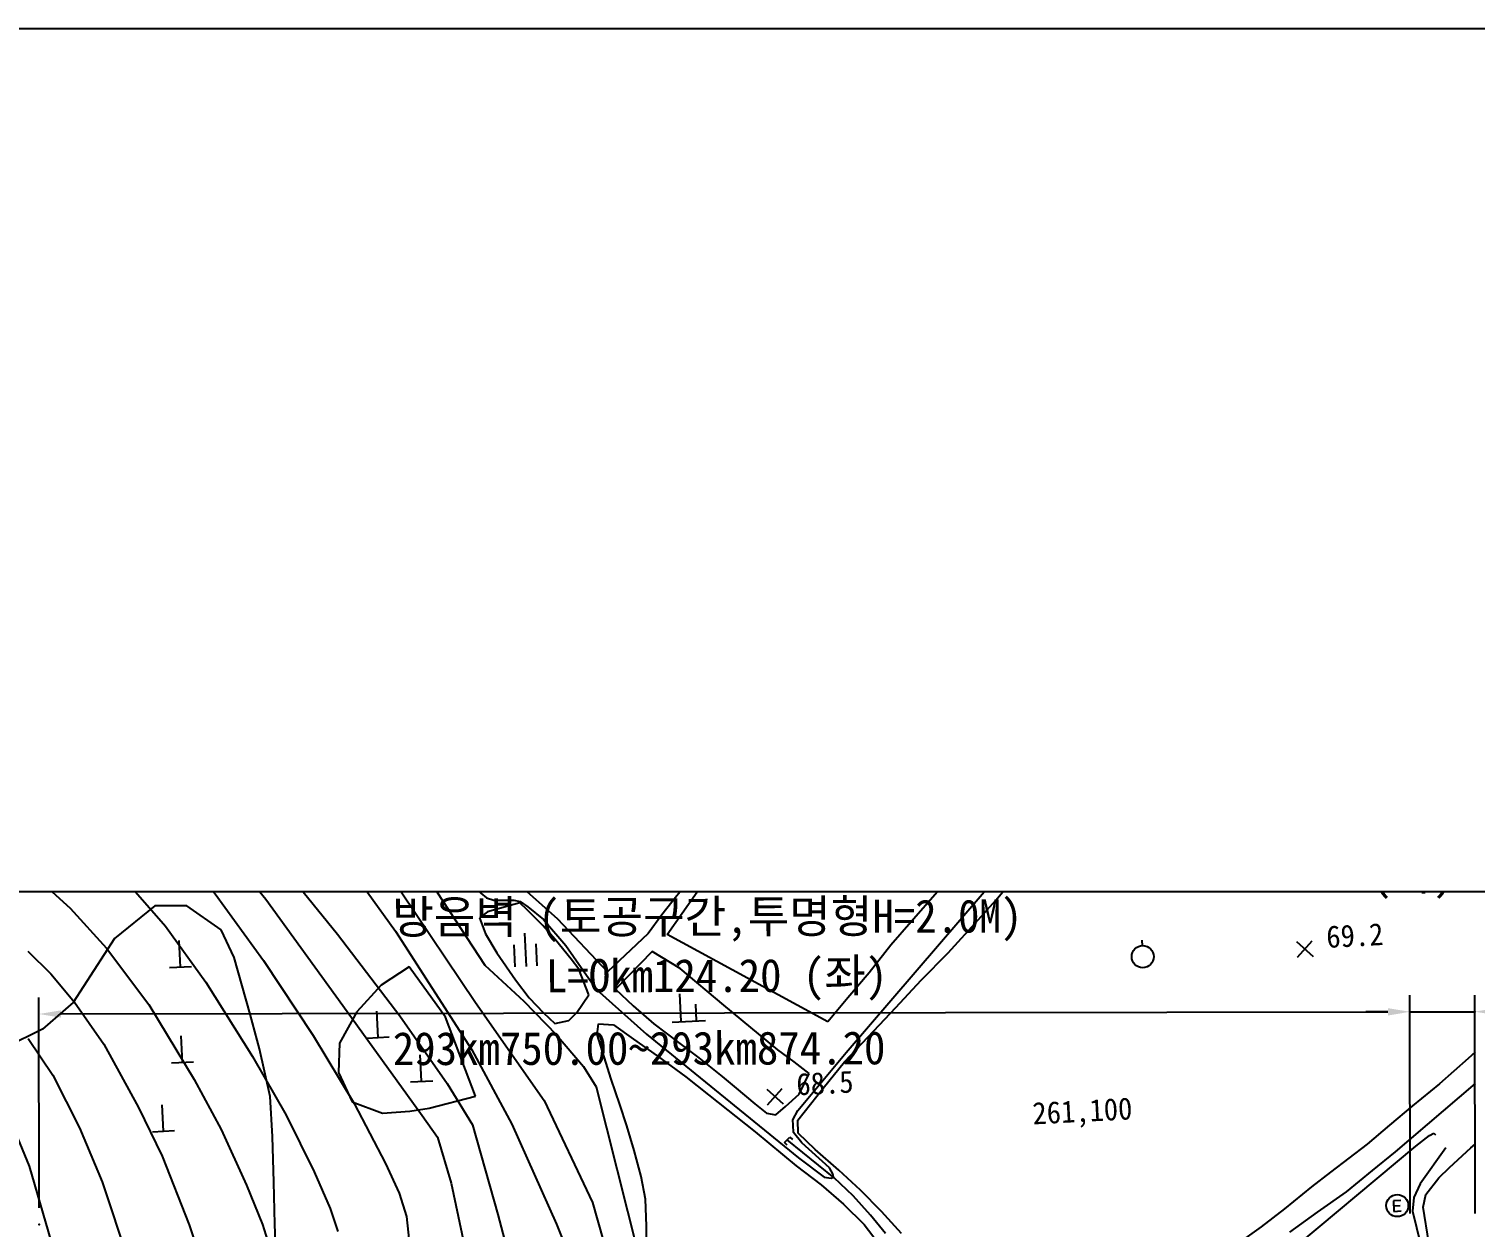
# Model space of a CAD drawing. Header units: millimetres. Extents: x 10470 to 11266, y 1103 to 1809.
# Drawn here: x 10705.1 to 10836, y 1510.6 to 1619.1 of the extents above; entities that cross this region are included whole.
import ezdxf
from ezdxf.xclip import XClip

# ---------------------------------------------------------------- set-up
doc = ezdxf.new("R2010")
doc.units = ezdxf.units.MM
doc.header["$LTSCALE"] = 10
doc.header["$MEASUREMENT"] = 0
doc.header["$XCLIPFRAME"] = 2
doc.layers.add('TX-PAPR', color=2, linetype='Continuous', plot=False)
doc.layers.add('TZ-BASE', color=253, linetype='Continuous')
doc.styles.add('HANA', font='GulimChe.ttf')

# ---------------------------------------------------------------- blocks, each defined once
blk = doc.blocks.new('JD-DHFDCHG54DXG3XF')
at = {"layer": 'TZ-BASE'}
for p, q in [((223.06, 60.43, 69), (249.11, 90.83, 69)), ((161.85, 85.12, 74), (170.54, 74.31, 74)), ((181.64, 81.68, 70), (190.37, 68.34, 70)), ((169.7, 80.27, 73), (177.01, 71.16, 73)), ((176.05, 80.07, 72), (182.27, 71.42, 72)), ((161.94, 79.73, 75), (165.96, 74.8, 75)), ((180.68, 78.16, 71), (189.5, 64.96, 71)), ((206.86, 71.14, 68.68), (211.97, 78.37, 68.68)), ((236.61, 74.24, 69.18), (239.27, 77.41, 69.18)), ((149.62, 76.45, 77), (152.82, 73.51, 77)), ((157.02, 77.01, 76), (161.44, 71.87, 76)), ((209.4, 76.73, 68.41), (207.74, 74.64, 68.41)), ((165.96, 74.8, 75), (170.31, 68.78, 75)), ((189.37, 75.67, 69), (189.99, 74.86, 69)), ((189.99, 74.86, 69), (190.5, 74.45, 69)), ((194.18, 74.99, 68.41), (192.82, 75.55, 68.41)), ((195.54, 73.79, 68.41), (194.18, 74.99, 68.41)), ((207.74, 74.64, 68.41), (206.39, 72.91, 68.41)), ((231.43, 75.11, 68.68), (228.94, 72.28, 68.68)), ((152.82, 73.51, 77), (156.12, 69.9, 77)), ((160.5, 73.71, 80.11), (156.84, 70.76, 80.11)), ((163.38, 73.72, 80.11), (160.5, 73.71, 80.11)), ((166.49, 71.55, 80.11), (163.38, 73.72, 80.11)), ((170.54, 74.31, 74), (177.51, 64.7, 74)), ((190.5, 74.45, 69), (191.17, 74.22, 69)), ((193.52, 73.98, 69.48), (190.61, 73.19, 69.48)), ((191.17, 74.22, 69), (192.98, 74.22, 69)), ((192.98, 74.22, 69), (193.56, 74.12, 69)), ((194.22, 73.34, 69.48), (193.52, 73.98, 69.48)), ((193.56, 74.12, 69), (194.25, 73.63, 69)), ((195.6, 71.95, 69.48), (194.22, 73.34, 69.48)), ((194.25, 73.63, 69), (195.68, 72.47, 69)), ((196.97, 72.5, 68.41), (195.54, 73.79, 68.41)), ((235.05, 72.48, 69.18), (236.61, 74.24, 69.18)), ((190.61, 73.19, 69.48), (189.89, 72.63, 69.48)), ((189.89, 72.63, 69.48), (190.42, 71.2, 69.48)), ((195.68, 72.47, 69), (197.7, 70.14, 69)), ((201.45, 67.74, 68.41), (196.97, 72.5, 68.41)), ((206.39, 72.91, 68.41), (205.15, 71.23, 68.41)), ((228.94, 72.28, 68.68), (227.12, 70.15, 68.68)), ((232.31, 69.48, 69.18), (235.05, 72.48, 69.18)), ((156.84, 70.76, 80.11), (153.1, 64.97, 80.11)), ((161.44, 71.87, 76), (165.09, 66.81, 76)), ((167.67, 69.04, 80.11), (166.49, 71.55, 80.11)), ((177.01, 71.16, 73), (182.66, 63.77, 73)), ((182.27, 71.42, 72), (189.17, 60.69, 72)), ((190.42, 71.2, 69.48), (191.44, 69.48, 69.48)), ((193.95, 71.24, 69.32), (194.11, 68.24, 69.32)), ((196.73, 70.68, 69.48), (195.6, 71.95, 69.48)), ((205.15, 71.23, 68.41), (201.45, 67.74, 68.41)), ((221.41, 63.23, 68.68), (206.86, 71.14, 68.68)), ((148.99, 69.61, 78), (151.06, 67.56, 78)), ((156.12, 69.9, 77), (159.94, 64.78, 77)), ((162.82, 68.18, 77.36), (162.69, 70.58, 77.36)), ((191.44, 69.48, 69.48), (193.14, 67.02, 69.48)), ((193.11, 68.19, 69.32), (193.01, 70.18, 69.32)), ((195.11, 68.29, 69.32), (195, 70.29, 69.32)), ((198.16, 68.88, 69.48), (196.73, 70.68, 69.48)), ((197.7, 70.14, 69), (200.46, 66.14, 69)), ((205.51, 69.59, 68.64), (202.19, 66.19, 68.64)), ((208.03, 68.04, 68.64), (205.51, 69.59, 68.64)), ((227.12, 70.15, 68.68), (225.16, 67.66, 68.68)), ((229.86, 66.99, 69.18), (232.31, 69.48, 69.18)), ((249.83, 70.61, 69.53), (249.86, 70.11, 69.53)), ((263.84, 70.48, 69.25), (265.33, 69.14, 69.25)), ((263.92, 69.07, 69.25), (265.25, 70.55, 69.25)), ((161.82, 68.13, 77.36), (163.82, 68.24, 77.36)), ((169.12, 63.9, 80.11), (167.67, 69.04, 80.11)), ((170.31, 68.78, 75), (174.81, 61.99, 75)), ((183.52, 68.21, 73.75), (180.98, 66.53, 73.75)), ((186.79, 63.63, 73.75), (183.52, 68.21, 73.75)), ((190.37, 68.34, 70), (193.89, 65.08, 70)), ((198.86, 67.99, 69.48), (198.16, 68.88, 69.48)), ((151.06, 67.56, 78), (153.23, 65.01, 78)), ((165.09, 66.81, 76), (169.33, 60.09, 76)), ((193.14, 67.02, 69.48), (194.38, 65.39, 69.48)), ((199.76, 65.67, 69.48), (198.86, 67.99, 69.48)), ((211.98, 64.72, 68.64), (208.03, 68.04, 68.64)), ((225.16, 67.66, 68.68), (223.23, 65.4, 68.68)), ((227.55, 64.51, 69.18), (229.86, 66.99, 69.18)), ((180.98, 66.53, 73.75), (178.76, 64.13, 73.75)), ((198.69, 64.07, 69.48), (199.76, 65.67, 69.48)), ((200.46, 66.14, 69), (205, 62.1, 69)), ((202.19, 66.19, 68.64), (203.8, 64.67, 68.64)), ((208.13, 63.24, 68.78), (208, 65.74, 68.78)), ((153.1, 64.97, 80.11), (150.32, 62.57, 80.11)), ((153.23, 65.01, 78), (155.86, 61.2, 78)), ((159.94, 64.78, 77), (164.05, 57.99, 77)), ((177.51, 64.7, 74), (184.68, 54.73, 74)), ((180.7, 61.8, 74.03), (180.58, 64.2, 74.03)), ((189.5, 64.96, 71), (195.74, 56.1, 71)), ((193.89, 65.08, 70), (196.85, 62.05, 70)), ((194.38, 65.39, 69.48), (195.66, 64.02, 69.48)), ((203.8, 64.67, 68.64), (205.65, 63.05, 68.64)), ((209.53, 63.31, 68.78), (209.45, 64.81, 68.78)), ((216.87, 60.68, 68.64), (211.98, 64.72, 68.64)), ((223.23, 65.4, 68.68), (221.41, 63.23, 68.68)), ((225.57, 62.41, 69.18), (227.55, 64.51, 69.18)), ((169.95, 60.78, 80.11), (169.12, 63.9, 80.11)), ((178.76, 64.13, 73.75), (177.2, 61.29, 73.75)), ((182.66, 63.77, 73), (186.96, 57.65, 73)), ((189.5, 56.5, 73.75), (186.79, 63.63, 73.75)), ((195.66, 64.02, 69.48), (196.69, 63.07, 69.48)), ((196.69, 63.07, 69.48), (197.97, 63.34, 69.48)), ((197.97, 63.34, 69.48), (198.69, 64.07, 69.48)), ((200.53, 62.07, 69.63), (200.65, 63.05, 69.63)), ((200.65, 63.05, 69.63), (202, 62.94, 69.63)), ((202, 62.94, 69.63), (203.83, 61.65, 69.63)), ((205.65, 63.05, 68.64), (207.88, 61.36, 68.64)), ((207.33, 63.2, 68.78), (210.32, 63.35, 68.78)), ((150.32, 62.57, 80.11), (147.04, 60.94, 80.11)), ((149.03, 61.7, 79), (151.24, 58.4, 79)), ((163, 59.55, 78.2), (162.87, 61.94, 78.2)), ((174.81, 61.99, 75), (178.52, 55.82, 75)), ((179.7, 61.75, 74.03), (181.7, 61.86, 74.03)), ((196.85, 62.05, 70), (199.3, 59.17, 70)), ((201.8, 58.02, 69.63), (200.53, 62.07, 69.63)), ((203.83, 61.65, 69.63), (205.96, 60.14, 69.63)), ((205, 62.1, 69), (218.74, 50.9, 69)), ((222.91, 59.6, 69.18), (225.57, 62.41, 69.18)), ((155.86, 61.2, 78), (159.02, 55.47, 78)), ((170.92, 56.47, 80.11), (169.95, 60.78, 80.11)), ((177.2, 61.29, 73.75), (177.1, 58.62, 73.75)), ((184.64, 57.84, 74.14), (184.51, 60.24, 74.14)), ((189.17, 60.69, 72), (192.81, 53.95, 72)), ((207.88, 61.36, 68.64), (209.73, 59.95, 68.64)), ((218.37, 59.6, 68.64), (216.87, 60.68, 68.64)), ((218.69, 55.18, 69), (223.06, 60.43, 69)), ((280, 60.48, 69.18), (279.38, 59.9, 69.18)), ((162, 59.5, 78.2), (164, 59.6, 78.2)), ((169.33, 60.09, 76), (172.38, 54.76, 76)), ((199.3, 59.17, 70), (200.45, 57.35, 70)), ((205.96, 60.14, 69.63), (208.55, 58.25, 69.63)), ((209.73, 59.95, 68.64), (211.85, 58.27, 68.64)), ((219.71, 58.53, 68.64), (218.37, 59.6, 68.64)), ((220.97, 57.22, 69.18), (222.91, 59.6, 69.18)), ((279.38, 59.9, 69.18), (276.78, 57.61, 69.18)), ((151.24, 58.4, 79), (153.68, 53.61, 79)), ((164.05, 57.99, 77), (166.49, 53.46, 77)), ((177.1, 58.62, 73.75), (178.35, 55.97, 73.75)), ((183.64, 57.79, 74.14), (185.64, 57.89, 74.14)), ((186.96, 57.65, 73), (189.24, 53.9, 73)), ((202.57, 55.74, 69.63), (201.8, 58.02, 69.63)), ((208.55, 58.25, 69.63), (210.6, 56.6, 69.63)), ((211.85, 58.27, 68.64), (213.1, 57.23, 68.64)), ((218.8, 56.66, 68.64), (219.71, 58.53, 68.64)), ((280, 57.63, 68.69), (272.75, 51.44, 68.69)), ((276.78, 57.61, 69.18), (274.32, 55.61, 69.18)), ((171.15, 52.84, 80.11), (170.92, 56.47, 80.11)), ((185.33, 55.4, 73.75), (189.5, 56.5, 73.75)), ((200.45, 57.35, 70), (204.22, 42.36, 70)), ((210.6, 56.6, 69.63), (214.82, 53.27, 69.63)), ((213.1, 57.23, 68.64), (214.79, 55.8, 68.64)), ((215.87, 57.12, 68.5), (217.35, 55.79, 68.5)), ((215.94, 55.71, 68.5), (217.28, 57.2, 68.5)), ((217.57, 55.57, 68.64), (218.8, 56.66, 68.64)), ((218.7, 54.33, 69.18), (220.97, 57.22, 69.18)), ((159.02, 55.47, 78), (161.15, 51.06, 78)), ((161.27, 53.31, 78.48), (161.14, 55.71, 78.48)), ((178.35, 55.97, 73.75), (181.09, 54.94, 73.75)), ((178.52, 55.82, 75), (181.38, 50.41, 75)), ((181.09, 54.94, 73.75), (183.58, 55.12, 73.75)), ((183.58, 55.12, 73.75), (185.33, 55.4, 73.75)), ((195.74, 56.1, 71), (200.11, 46.87, 71)), ((203.22, 53.8, 69.63), (202.57, 55.74, 69.63)), ((214.79, 55.8, 68.64), (215.84, 54.95, 68.64)), ((216.7, 54.8, 68.64), (217.57, 55.57, 68.64)), ((218.25, 54.36, 69), (218.69, 55.18, 69)), ((274.32, 55.61, 69.18), (272.25, 53.87, 69.18)), ((172.38, 54.76, 76), (174.92, 49.65, 76)), ((184.68, 54.73, 74), (186.07, 52.78, 74)), ((189.24, 53.9, 73), (191.55, 45.79, 73)), ((192.81, 53.95, 72), (196.85, 44.91, 72)), ((203.89, 51.56, 69.63), (203.22, 53.8, 69.63)), ((215.84, 54.95, 68.64), (216.7, 54.8, 68.64)), ((218.28, 53.88, 69), (218.25, 54.36, 69)), ((218.31, 53.21, 69), (218.28, 53.88, 69)), ((218.71, 53.15, 69.18), (218.7, 54.33, 69.18)), ((272.25, 53.87, 69.18), (270.22, 52.14, 69.18)), ((147.85, 53.23, 80), (149.11, 50.15, 80)), ((153.68, 53.61, 79), (155.71, 48.73, 79)), ((160.27, 53.26, 78.48), (162.27, 53.37, 78.48)), ((166.49, 53.46, 77), (168.79, 48.42, 77)), ((171.25, 48.71, 80.11), (171.15, 52.84, 80.11)), ((186.07, 52.78, 74), (187.31, 48.62, 74)), ((214.82, 53.27, 69.63), (218.55, 50.2, 69.63)), ((217.49, 52.29, 68.69), (217.97, 52.79, 68.69)), ((221.97, 49.11, 68.69), (217.73, 52.54, 68.69)), ((217.97, 52.79, 68.69), (218.21, 52.56, 68.69)), ((219.06, 52.28, 69), (218.31, 53.21, 69)), ((220.25, 51.65, 69.18), (218.71, 53.15, 69.18)), ((274.62, 51.98, 70), (275.87, 52.93, 70)), ((275.87, 52.93, 70), (276.26, 53.15, 70)), ((276.26, 53.15, 70), (276.42, 52.99, 70)), ((161.15, 51.06, 78), (163.59, 44.85, 78)), ((204.51, 49.22, 69.63), (203.89, 51.56, 69.63)), ((217.73, 52.05, 68.69), (217.49, 52.29, 68.69)), ((221.57, 49.99, 69), (219.06, 52.28, 69)), ((222.41, 49.79, 69.18), (220.25, 51.65, 69.18)), ((259.83, 39.59, 70), (274.62, 51.98, 70)), ((270.22, 52.14, 69.18), (266.91, 49.62, 69.18)), ((272.75, 51.44, 68.69), (270.67, 49.75, 68.69)), ((277.35, 51.82, 70), (275.02, 48.57, 70)), ((277.69, 50.03, 69.65), (279.61, 51.82, 69.65)), ((279.61, 51.82, 69.65), (280, 52.14, 69.65)), ((149.11, 50.15, 80), (154.37, 32.09, 80)), ((181.38, 50.41, 75), (182.59, 47.7, 75)), ((218.55, 50.2, 69.63), (220.8, 48.45, 69.63)), ((218.74, 50.9, 69), (221.08, 49.17, 69)), ((221.86, 49.47, 69), (221.57, 49.99, 69)), ((224.37, 47.98, 69.18), (222.41, 49.79, 69.18)), ((270.67, 49.75, 68.69), (268.34, 47.84, 68.69)), ((276.71, 49.09, 69.65), (277.69, 50.03, 69.65)), ((155.71, 48.73, 79), (158.28, 41.07, 79)), ((171.35, 44.89, 80.11), (171.25, 48.71, 80.11)), ((174.92, 49.65, 76), (176.36, 46.33, 76)), ((187.31, 48.62, 74), (188.7, 42.07, 74)), ((204.9, 47.17, 69.63), (204.51, 49.22, 69.63)), ((220.8, 48.45, 69.63), (222.83, 46.72, 69.63)), ((221.08, 49.17, 69), (221.7, 49.07, 69)), ((221.7, 49.07, 69), (221.92, 49.17, 69)), ((221.92, 49.17, 69), (221.86, 49.47, 69)), ((223.7, 47.46, 68.69), (221.97, 49.11, 68.69)), ((266.91, 49.62, 69.18), (265.19, 48.27, 69.18)), ((275.02, 48.57, 70), (274.45, 47.32, 70)), ((275.53, 47.59, 69.65), (276.71, 49.09, 69.65)), ((168.79, 48.42, 77), (170.23, 44.87, 77)), ((182.59, 47.7, 75), (183.27, 45.59, 75)), ((204.99, 44.71, 69.63), (204.9, 47.17, 69.63)), ((225.26, 45.72, 68.69), (223.7, 47.46, 68.69)), ((226.26, 46.06, 69.18), (224.37, 47.98, 69.18)), ((265.19, 48.27, 69.18), (262.74, 46.28, 69.18)), ((268.34, 47.84, 68.69), (265.71, 45.99, 68.69)), ((274.45, 47.32, 70), (274.34, 46.09, 70)), ((275.31, 46.43, 69.65), (275.53, 47.59, 69.65)), ((176.36, 46.33, 76), (177.04, 44.23, 76)), ((200.11, 46.87, 71), (202.43, 38.69, 71)), ((222.83, 46.72, 69.63), (224.69, 44.86, 69.63)), ((228.08, 44.05, 69.18), (226.26, 46.06, 69.18)), ((262.74, 46.28, 69.18), (260.64, 44.65, 69.18)), ((265.71, 45.99, 68.69), (263.21, 44.17, 68.69)), ((273.26, 47.06, 70.86), (272.6, 47.02, 70.86)), ((272.6, 47.02, 70.86), (272.65, 46.06, 70.86)), ((273.21, 46.57, 70.86), (272.62, 46.54, 70.86)), ((272.65, 46.06, 70.86), (273.31, 46.1, 70.86)), ((274.34, 46.09, 70), (275.64, 40.76, 70)), ((275.82, 43.25, 69.65), (275.31, 46.43, 69.65)), ((163.59, 44.85, 78), (164.81, 41.23, 78)), ((170.23, 44.87, 77), (171, 42.47, 77)), ((171.55, 39.95, 80.11), (171.35, 44.89, 80.11)), ((183.27, 45.59, 75), (183.57, 42.76, 75)), ((191.55, 45.79, 73), (193.26, 39.26, 73)), ((196.85, 44.91, 72), (199.39, 38.53, 72)), ((204.98, 42.81, 69.63), (204.99, 44.71, 69.63)), ((224.69, 44.86, 69.63), (226.36, 42.7, 69.63)), ((226.64, 44.07, 68.69), (225.26, 45.72, 68.69)), ((260.64, 44.65, 69.18), (257.76, 42.62, 69.18))]:
    blk.add_line(p, q, dxfattribs=at)
at = {"layer": 'TZ-BASE', "linetype": 'ByBlock'}
for p, q in [((274.13, 45.87), (274.1, 65.63)), ((274.13, 45.87), (274.1, 65.63)), ((280, 45.87), (279.96, 65.64)), ((280, 45.87), (279.96, 65.64)), ((150.03, 46.38), (150, 65.43)), ((152, 63.93), (272.1, 64.13)), ((272.1, 64.13), (270.1, 64.12)), ((274.1, 64.13), (279.97, 64.14))]:
    blk.add_line(p, q, dxfattribs=at)
at = {"layer": 'TZ-BASE'}
for centre in [(249.91, 69.12, 69.53), (272.95, 46.59, 70.86)]:
    blk.add_circle(centre, 1, dxfattribs=at)
at = {"layer": 'TZ-BASE', "linetype": 'ByBlock'}
for p in [(274.1, 64.13), (279.97, 64.14), (150.03, 44.88)]:
    blk.add_point(p, dxfattribs=at)
for points in [[(152, 64.26), (152, 63.6), (150, 63.93)], [(272.1, 64.46), (272.11, 63.79), (274.1, 64.13)], [(272.1, 64.46), (272.11, 63.79), (274.1, 64.13)], [(281.97, 64.48), (281.97, 63.81), (279.97, 64.14)], [(281.97, 64.48), (281.97, 63.81), (279.97, 64.14)]]:
    blk.add_solid(points, dxfattribs=at)
at = {"layer": 'TZ-BASE', "style": 'HANA'}
for s, height, rotation, p in [('L=Okm169.60 (좌)', 3, 0.0946, (247.25, 75.1)), ('방음벽 (토공구간,투명형H=2.0M) ', 3, 0.0946, (181.98, 71.21)), ('69.2', 2, 2.9893, (266.58, 69.91, 69.25)), ('L=Okm124.20 (좌)', 3, 0.0946, (195.89, 65.89)), ('293km750.00~293km874.20', 3, 0.0946, (182.03, 59.3)), ('68.5', 2, 2.9893, (218.61, 56.56, 68.5)), ('261,100', 2, 2.9893, (239.98, 53.93))]:
    blk.add_text(s, height=height, rotation=rotation, dxfattribs=at).set_placement(p)

msp = doc.modelspace()

# ---------------------------------------------------------------- linework, layer by layer
at = {"layer": 'TX-PAPR'}
msp.add_lwpolyline([(10469.89, 1103.05), (11265.89, 1103.05), (11265.89, 1619.05), (10469.89, 1619.05)], close=True, dxfattribs=at)
at = {"layer": 'TX-PAPR', "elevation": 67.65, "flags": 128}
msp.add_lwpolyline([(10556.02, 1390.95), (11256.02, 1390.95), (11256.02, 1540.95), (10556.02, 1540.95), (10556.02, 1390.95)], dxfattribs=at)

# ---------------------------------------------------------------- block references
at = {"layer": 'TZ-BASE'}
ref = msp.add_blockref('JD-DHFDCHG54DXG3XF', (10556.02, 1465.95, 67.65), dxfattribs=at)
XClip(ref).set_block_clipping_path([(-0.0000000003, -74.9999999998), (700.0000000003, 75.0000000023)])

doc.saveas('drawing.dxf')
